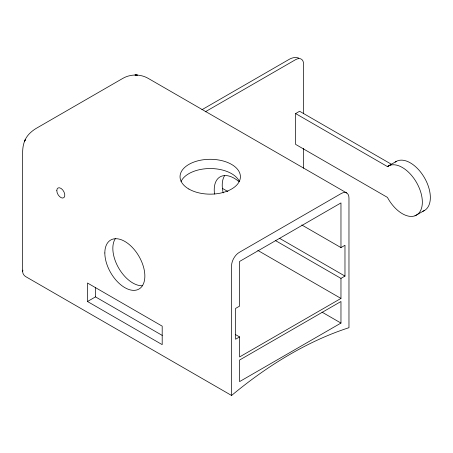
<?xml version="1.0" encoding="UTF-8"?>
<svg xmlns="http://www.w3.org/2000/svg" width="453" height="453" viewBox="0 0 453 453"><rect width="100%" height="100%" fill="white"/><g stroke="black" fill="none" stroke-linecap="round" stroke-linejoin="round"><path stroke-width="0.68" d="M231.574 395.475L231.574 265.764A10.94 6.319 -60 0 1 239.309 252.361L341.234 193.516A10.94 6.319 -60 0 1 348.969 197.984L348.969 327.695A385.01 222.287 -60 0 0 231.574 395.475L25.855 276.704C23.567 275.447 22.101 272.734 22.865 270.147M396.188 161.461L387.417 166.574L295.605 113.567L295.605 144.377L387.417 197.383A28.301 16.342 60 0 0 416.222 215.249A28.301 16.342 60 0 0 416.222 181.97A28.301 16.342 60 0 0 387.417 166.574L391.42 164.263L299.609 111.257L295.605 113.567M201.913 109.734L289.869 58.958C292.604 57.588 295.888 56.959 298.81 58.103M205.209 111.84L295.605 59.654A11.319 6.535 -60 0 1 303.612 64.275L303.612 113.771M87.491 301.505L162.197 344.637L162.197 326.149L87.491 283.017L87.491 301.505L95.492 296.885L162.242 335.418M301.794 224.971L340.967 247.587L344.971 245.277L344.971 276.087L340.967 278.397L275.475 240.583M340.967 278.397L340.967 298.425L239.575 356.958L239.575 336.936L235.571 339.246L235.571 308.436L239.575 306.126L239.575 261.449L340.967 202.916L340.967 247.587M340.967 323.068L239.575 381.607L239.575 360.039L340.967 301.505L340.967 323.068L322.009 312.128M414.954 215.809L424.489 210.481M346.704 192.972L148.726 78.675C140.736 73.828 130.294 73.833 122.31 78.675L35.861 128.584C30.895 131.698 26.263 135.962 24.445 141.698L25.221 139.773C23.414 143.391 22.78 147.451 22.65 151.461L22.65 271.636M222.372 188.363L227.882 191.54M279.478 238.272L344.971 276.087M257.808 250.413L340.967 298.425M235.294 334.461L239.575 336.936M303.612 148.42L303.612 168.216M95.492 287.298L95.492 296.885M214.541 194.082A28.301 16.342 60 0 1 238.839 181.54M142.701 285.713A28.301 16.342 60 0 1 118.618 267.944A28.301 16.342 60 0 1 115.543 238.318M181.07 181.455A30.187 17.429 0 0 1 210.226 168.539A30.187 17.429 0 0 1 239.382 181.455M223.21 192.899A28.301 16.342 60 0 1 224.552 175.736M395.175 162.14A28.301 16.342 60 0 1 424.75 178.261A28.301 16.342 60 0 1 422.819 211.24M137.316 75.056L135.073 74.977L137.316 75.056M56.806 190.588A5.663 3.267 60 0 0 62.808 198.057A5.663 3.267 60 0 0 62.808 190.056A5.663 3.267 60 0 0 56.806 190.588M188.878 189.048A30.187 17.429 0 0 0 239.382 181.234A30.187 17.429 0 0 0 202.412 159.892A30.187 17.429 0 0 0 188.878 189.048M104.836 252.978A28.301 16.342 60 0 0 134.852 290.322A28.301 16.342 60 0 0 134.852 250.299A28.301 16.342 60 0 0 104.836 252.978"/></g></svg>
